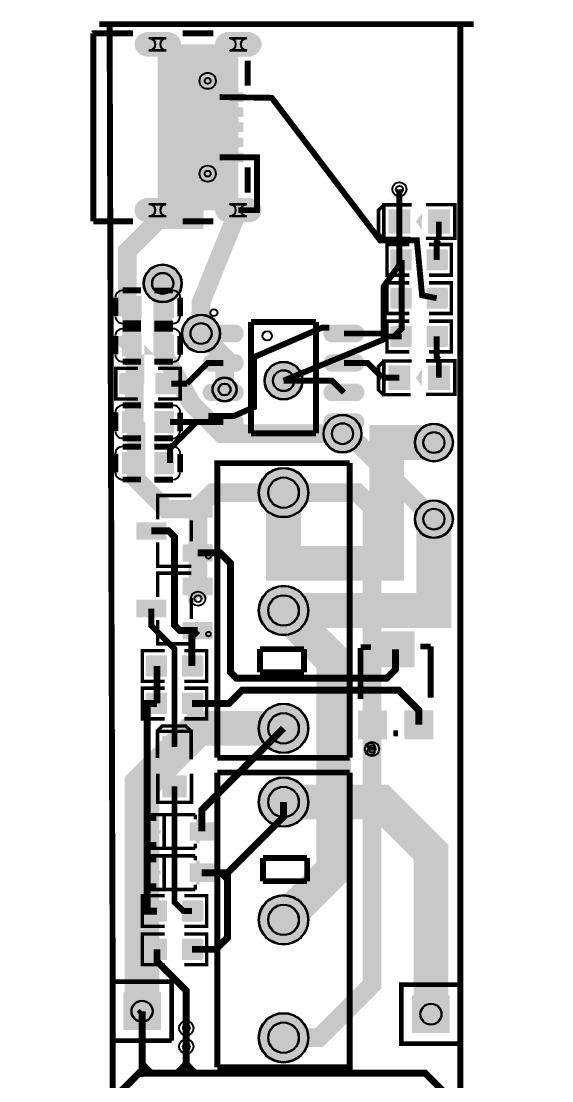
# Model space of a CAD drawing. Header units: millimetres. Extents: x 6.2 to 29.1, y -53.7 to 19.7.
# Drawn here: x 6.22 to 29.08, y -25.99 to 19.69 of the extents above; entities that cross this region are included whole.
import ezdxf

# ---------------------------------------------------------------- set-up
doc = ezdxf.new("R2010")
doc.units = ezdxf.units.MM
for name, color, linetype, true_color in [('BoardOutLine', 7, 'Continuous', 0xff00ff), ('BottomLayer', 7, 'Continuous', 0x0000ff), ('BottomSolderMaskLayer', 7, 'Continuous', 0xaa00ff), ('Document', 7, 'Continuous', 0xffffff), ('Hole', 7, 'Continuous', 0x222222), ('Multi-Layer', 7, 'Continuous', 0xc0c0c0), ('TopLayer', 7, 'Continuous', 0xff0000), ('TopPasteMaskLayer', 7, 'Continuous', 0x808080), ('TopSilkLayer', 7, 'Continuous', 0xffcc00), ('TopSolderMaskLayer', 7, 'Continuous', 0x800080)]:
    doc.layers.add(name, color=color, linetype=linetype, true_color=true_color)

msp = doc.modelspace()

# ---------------------------------------------------------------- hatches: boundary and pattern name
at = {"layer": 'BottomLayer'}
msp.add_hatch(color=256, dxfattribs=at).paths.add_polyline_path([(12.108, 11.538), (12.108, 18.688), (15.578, 18.688), (15.578, 11.538)])
at = {"layer": 'BottomSolderMaskLayer'}
for points in [[(12.634, 19.213, -0.785398), (12.634, 18.163), (11.583, 18.163, -0.785398), (11.583, 19.213)], [(16.103, 19.213, -0.785398), (16.103, 18.163), (15.052, 18.163, -0.785398), (15.052, 19.213)], [(12.634, 12.063, -0.785398), (12.634, 11.013), (11.583, 11.013, -0.785398), (11.583, 12.063)], [(16.103, 12.063, -0.785398), (16.103, 11.013), (15.052, 11.013, -0.785398), (15.052, 12.063)], [(11.494, 8.382, 1), (13.144, 8.382, 1)], [(13.145, 6.223, 1), (14.795, 6.223, 1)], [(16.701, 4.191, 1), (18.351, 4.191, 1)], [(14.461, 3.81, 1), (15.511, 3.81, 1)], [(19.241, 1.905, 1), (20.891, 1.905, 1)], [(23.178, 1.524, 1), (24.828, 1.524, 1)], [(16.451, -0.635, 1), (18.601, -0.635, 1)], [(23.178, -1.778, 1), (24.828, -1.778, 1)], [(16.451, -5.715, 1), (18.601, -5.715, 1)], [(16.451, -10.795, 1), (18.601, -10.795, 1)], [(16.451, -13.97, 1), (18.601, -13.97, 1)], [(16.451, -19.05, 1), (18.601, -19.05, 1)], [(12.243, -22.174), (12.243, -23.8), (10.617, -23.8), (10.617, -22.174)], [(24.689, -22.301), (24.689, -23.927), (23.063, -23.927), (23.063, -22.301)], [(16.451, -24.13, 1), (18.601, -24.13, 1)]]:
    msp.add_hatch(color=256, dxfattribs=at).paths.add_polyline_path(points)
at = {"layer": 'Document'}
for points in [[(13.91, -14.71), (13.91, -15.75), (13.754, -15.75), (13.754, -14.71)], [(11.602, -15.17), (11.602, -15.326), (12.226, -15.326), (12.226, -15.17)], [(14.142, -15.15), (14.142, -15.306), (13.518, -15.306), (13.518, -15.15)], [(13.91, -16.488), (13.91, -17.528), (13.754, -17.528), (13.754, -16.488)], [(11.602, -16.948), (11.602, -17.104), (12.226, -17.104), (12.226, -16.948)], [(14.142, -16.928), (14.142, -17.084), (13.518, -17.084), (13.518, -16.928)]]:
    msp.add_hatch(color=256, dxfattribs=at).paths.add_polyline_path(points)
at = {"layer": 'Multi-Layer'}
for points in [[(12.608, 19.188, -0.785398), (12.608, 18.188), (11.608, 18.188, -0.785398), (11.608, 19.188)], [(16.078, 19.188, -0.785398), (16.078, 18.188), (15.078, 18.188, -0.785398), (15.078, 19.188)], [(12.608, 12.038, -0.785398), (12.608, 11.038), (11.608, 11.038, -0.785398), (11.608, 12.038)], [(16.078, 12.038, -0.785398), (16.078, 11.038), (15.078, 11.038, -0.785398), (15.078, 12.038)], [(16.476, -0.635, 1), (18.576, -0.635, 1)], [(16.476, -5.715, 1), (18.576, -5.715, 1)], [(16.476, -10.795, 1), (18.576, -10.795, 1)], [(16.476, -13.97, 1), (18.576, -13.97, 1)], [(16.476, -19.05, 1), (18.576, -19.05, 1)], [(12.217, -22.2), (12.217, -23.774), (10.643, -23.774), (10.643, -22.2)], [(24.663, -22.327), (24.663, -23.901), (23.089, -23.901), (23.089, -22.327)], [(16.476, -24.13, 1), (18.576, -24.13, 1)]]:
    msp.add_hatch(color=256, dxfattribs=at).paths.add_polyline_path(points)
at = {"layer": 'TopLayer'}
for points in [[(15.677, 16.614), (15.677, 16.214), (13.877, 16.214), (13.877, 16.614)], [(15.677, 15.963), (15.677, 15.563), (13.877, 15.563), (13.877, 15.963)], [(15.677, 15.313), (15.677, 14.913), (13.877, 14.913), (13.877, 15.313)], [(15.677, 14.663), (15.677, 14.263), (13.877, 14.263), (13.877, 14.663)], [(15.677, 14.013), (15.677, 13.613), (13.877, 13.613), (13.877, 14.013)], [(22.068, 10.549), (22.068, 11.549), (22.968, 11.549), (22.968, 10.549)], [(23.768, 10.549), (23.768, 11.549), (24.668, 11.549), (24.668, 10.549)], [(23.018, 8.966), (23.018, 9.83), (22.212, 9.83), (22.212, 8.966)], [(23.718, 8.966), (23.718, 9.83), (24.525, 9.83), (24.525, 8.966)], [(10.584, 7.816), (11.384, 7.816), (11.384, 6.916), (10.584, 6.916)], [(11.984, 7.816), (12.784, 7.816), (12.784, 6.916), (11.984, 6.916)], [(23.018, 8.179), (23.018, 7.315), (22.212, 7.315), (22.212, 8.179)], [(23.718, 8.179), (23.718, 7.315), (24.525, 7.315), (24.525, 8.179)], [(15.475, 6.573, -0.785398), (15.475, 5.873), (14.375, 5.873, -0.785398), (14.375, 6.573)], [(20.677, 6.573, -0.785398), (20.677, 5.873), (19.577, 5.873, -0.785398), (19.577, 6.573)], [(23.018, 5.664), (23.018, 6.528), (22.212, 6.528), (22.212, 5.664)], [(23.718, 5.664), (23.718, 6.528), (24.525, 6.528), (24.525, 5.664)], [(10.584, 6.165), (11.384, 6.165), (11.384, 5.265), (10.584, 5.265)], [(11.984, 6.165), (12.784, 6.165), (12.784, 5.265), (11.984, 5.265)], [(15.475, 5.303, -0.785398), (15.475, 4.603), (14.375, 4.603, -0.785398), (14.375, 5.303)], [(20.677, 5.303, -0.785398), (20.677, 4.603), (19.577, 4.603, -0.785398), (19.577, 5.303)], [(22.068, 3.818), (22.068, 4.818), (22.968, 4.818), (22.968, 3.818)], [(23.768, 3.818), (23.768, 4.818), (24.668, 4.818), (24.668, 3.818)], [(11.334, 3.632), (11.334, 4.496), (10.528, 4.496), (10.528, 3.632)], [(12.034, 3.632), (12.034, 4.496), (12.841, 4.496), (12.841, 3.632)], [(15.475, 4.033, -0.785398), (15.475, 3.333), (14.375, 3.333, -0.785398), (14.375, 4.033)], [(20.677, 4.033, -0.785398), (20.677, 3.333), (19.577, 3.333, -0.785398), (19.577, 4.033)], [(10.584, 2.863), (11.384, 2.863), (11.384, 1.963), (10.584, 1.963)], [(11.984, 2.863), (12.784, 2.863), (12.784, 1.963), (11.984, 1.963)], [(15.475, 2.763, -0.785398), (15.475, 2.063), (14.375, 2.063, -0.785398), (14.375, 2.763)], [(20.677, 2.763, -0.785398), (20.677, 2.063), (19.577, 2.063, -0.785398), (19.577, 2.763)], [(10.584, 1.085), (11.384, 1.085), (11.384, 0.185), (10.584, 0.185)], [(11.984, 1.085), (12.784, 1.085), (12.784, 0.185), (11.984, 0.185)], [(13.202, -0.986), (14.452, -0.986), (14.452, -1.686), (13.202, -1.686)], [(11.202, -1.936), (12.452, -1.936), (12.452, -2.636), (11.202, -2.636)], [(13.202, -2.886), (14.452, -2.886), (14.452, -3.586), (13.202, -3.586)], [(13.202, -4.33), (14.452, -4.33), (14.452, -5.03), (13.202, -5.03)], [(11.202, -5.28), (12.452, -5.28), (12.452, -5.98), (11.202, -5.98)], [(13.202, -6.23), (14.452, -6.23), (14.452, -6.93), (13.202, -6.93)], [(21.552, -6.642), (23.152, -6.642), (23.152, -8.142), (21.552, -8.142)], [(12.477, -7.676), (12.477, -8.54), (11.671, -8.54), (11.671, -7.676)], [(13.177, -7.676), (13.177, -8.54), (13.984, -8.54), (13.984, -7.676)], [(12.477, -9.289), (12.477, -10.153), (11.671, -10.153), (11.671, -9.289)], [(13.177, -9.289), (13.177, -10.153), (13.984, -10.153), (13.984, -9.289)], [(20.752, -10.042), (21.952, -10.042), (21.952, -11.242), (20.752, -11.242)], [(22.752, -10.042), (23.952, -10.042), (23.952, -11.242), (22.752, -11.242)], [(12.327, -11.146), (13.327, -11.146), (13.327, -12.046), (12.327, -12.046)], [(12.327, -12.846), (13.327, -12.846), (13.327, -13.746), (12.327, -13.746)], [(11.155, -14.865), (12.155, -14.865), (12.155, -15.615), (11.155, -15.615)], [(13.5, -14.865), (14.5, -14.865), (14.5, -15.615), (13.5, -15.615)], [(11.155, -16.643), (12.155, -16.643), (12.155, -17.393), (11.155, -17.393)], [(13.5, -16.643), (14.5, -16.643), (14.5, -17.393), (13.5, -17.393)], [(12.477, -18.237), (12.477, -19.101), (11.671, -19.101), (11.671, -18.237)], [(13.177, -18.237), (13.177, -19.101), (13.984, -19.101), (13.984, -18.237)], [(12.477, -19.888), (12.477, -20.752), (11.671, -20.752), (11.671, -19.888)], [(13.177, -19.888), (13.177, -20.752), (13.984, -20.752), (13.984, -19.888)]]:
    msp.add_hatch(color=256, dxfattribs=at).paths.add_polyline_path(points)
at = {"layer": 'TopPasteMaskLayer'}
for points in [[(12.608, 19.188), (12.64, 19.187), (12.672, 19.184), (12.704, 19.179), (12.735, 19.172), (12.766, 19.163), (12.796, 19.152), (12.825, 19.139), (12.854, 19.124), (12.881, 19.107), (12.907, 19.089), (12.932, 19.069), (12.956, 19.047), (12.978, 19.024), (12.999, 19), (13.018, 18.974), (13.036, 18.947), (13.052, 18.919), (13.065, 18.89), (13.077, 18.861), (13.088, 18.83), (13.096, 18.799), (13.102, 18.768), (13.106, 18.736), (13.108, 18.704), (13.108, 18.672), (13.106, 18.64), (13.102, 18.608), (13.096, 18.577), (13.088, 18.546), (13.077, 18.515), (13.065, 18.486), (13.052, 18.457), (13.036, 18.429), (13.018, 18.402), (12.999, 18.376), (12.978, 18.352), (12.956, 18.329), (12.932, 18.307), (12.907, 18.287), (12.881, 18.269), (12.854, 18.252), (12.825, 18.238), (12.796, 18.225), (12.766, 18.214), (12.735, 18.204), (12.704, 18.197), (12.672, 18.192), (12.64, 18.189), (12.608, 18.188), (11.608, 18.188), (11.576, 18.189), (11.544, 18.192), (11.513, 18.197), (11.481, 18.204), (11.451, 18.214), (11.421, 18.225), (11.391, 18.238), (11.363, 18.252), (11.335, 18.269), (11.309, 18.287), (11.284, 18.307), (11.26, 18.329), (11.238, 18.352), (11.217, 18.376), (11.198, 18.402), (11.181, 18.429), (11.165, 18.457), (11.151, 18.486), (11.139, 18.515), (11.129, 18.546), (11.121, 18.577), (11.115, 18.608), (11.111, 18.64), (11.108, 18.672), (11.108, 18.704), (11.111, 18.736), (11.115, 18.768), (11.121, 18.799), (11.129, 18.83), (11.139, 18.861), (11.151, 18.89), (11.165, 18.919), (11.181, 18.947), (11.198, 18.974), (11.217, 19), (11.238, 19.024), (11.26, 19.047), (11.284, 19.069), (11.309, 19.089), (11.335, 19.107), (11.363, 19.124), (11.391, 19.139), (11.421, 19.152), (11.451, 19.163), (11.481, 19.172), (11.513, 19.179), (11.544, 19.184), (11.576, 19.187), (11.608, 19.188)], [(16.078, 19.188), (16.11, 19.187), (16.142, 19.184), (16.173, 19.179), (16.205, 19.172), (16.235, 19.163), (16.265, 19.152), (16.295, 19.139), (16.323, 19.124), (16.351, 19.107), (16.377, 19.089), (16.402, 19.069), (16.426, 19.047), (16.448, 19.024), (16.469, 19), (16.488, 18.974), (16.505, 18.947), (16.521, 18.919), (16.535, 18.89), (16.547, 18.861), (16.557, 18.83), (16.565, 18.799), (16.571, 18.768), (16.576, 18.736), (16.578, 18.704), (16.578, 18.672), (16.576, 18.64), (16.571, 18.608), (16.565, 18.577), (16.557, 18.546), (16.547, 18.515), (16.535, 18.486), (16.521, 18.457), (16.505, 18.429), (16.488, 18.402), (16.469, 18.376), (16.448, 18.352), (16.426, 18.329), (16.402, 18.307), (16.377, 18.287), (16.351, 18.269), (16.323, 18.252), (16.295, 18.238), (16.265, 18.225), (16.235, 18.214), (16.205, 18.204), (16.173, 18.197), (16.142, 18.192), (16.11, 18.189), (16.078, 18.188), (15.078, 18.188), (15.046, 18.189), (15.014, 18.192), (14.982, 18.197), (14.951, 18.204), (14.92, 18.214), (14.89, 18.225), (14.861, 18.238), (14.832, 18.252), (14.805, 18.269), (14.779, 18.287), (14.754, 18.307), (14.73, 18.329), (14.708, 18.352), (14.687, 18.376), (14.668, 18.402), (14.65, 18.429), (14.635, 18.457), (14.621, 18.486), (14.609, 18.515), (14.599, 18.546), (14.59, 18.577), (14.584, 18.608), (14.58, 18.64), (14.578, 18.672), (14.578, 18.704), (14.58, 18.736), (14.584, 18.768), (14.59, 18.799), (14.599, 18.83), (14.609, 18.861), (14.621, 18.89), (14.635, 18.919), (14.65, 18.947), (14.668, 18.974), (14.687, 19), (14.708, 19.024), (14.73, 19.047), (14.754, 19.069), (14.779, 19.089), (14.805, 19.107), (14.832, 19.124), (14.861, 19.139), (14.89, 19.152), (14.92, 19.163), (14.951, 19.172), (14.982, 19.179), (15.014, 19.184), (15.046, 19.187), (15.078, 19.188)], [(15.677, 16.614), (15.677, 16.214), (13.877, 16.214), (13.877, 16.614)], [(15.677, 15.963), (15.677, 15.563), (13.877, 15.563), (13.877, 15.963)], [(15.677, 15.313), (15.677, 14.913), (13.877, 14.913), (13.877, 15.313)], [(15.677, 14.663), (15.677, 14.263), (13.877, 14.263), (13.877, 14.663)], [(15.677, 14.013), (15.677, 13.613), (13.877, 13.613), (13.877, 14.013)], [(12.608, 12.038), (12.64, 12.037), (12.672, 12.034), (12.704, 12.029), (12.735, 12.022), (12.766, 12.013), (12.796, 12.001), (12.825, 11.988), (12.854, 11.974), (12.881, 11.957), (12.907, 11.939), (12.932, 11.919), (12.956, 11.897), (12.978, 11.874), (12.999, 11.85), (13.018, 11.824), (13.036, 11.797), (13.052, 11.769), (13.065, 11.74), (13.077, 11.711), (13.088, 11.68), (13.096, 11.649), (13.102, 11.618), (13.106, 11.586), (13.108, 11.554), (13.108, 11.522), (13.106, 11.49), (13.102, 11.458), (13.096, 11.427), (13.088, 11.396), (13.077, 11.365), (13.065, 11.336), (13.052, 11.307), (13.036, 11.279), (13.018, 11.252), (12.999, 11.226), (12.978, 11.202), (12.956, 11.179), (12.932, 11.157), (12.907, 11.137), (12.881, 11.119), (12.854, 11.102), (12.825, 11.087), (12.796, 11.075), (12.766, 11.063), (12.735, 11.054), (12.704, 11.047), (12.672, 11.042), (12.64, 11.039), (12.608, 11.038), (11.608, 11.038), (11.576, 11.039), (11.544, 11.042), (11.513, 11.047), (11.481, 11.054), (11.451, 11.063), (11.421, 11.075), (11.391, 11.087), (11.363, 11.102), (11.335, 11.119), (11.309, 11.137), (11.284, 11.157), (11.26, 11.179), (11.238, 11.202), (11.217, 11.226), (11.198, 11.252), (11.181, 11.279), (11.165, 11.307), (11.151, 11.336), (11.139, 11.365), (11.129, 11.396), (11.121, 11.427), (11.115, 11.458), (11.111, 11.49), (11.108, 11.522), (11.108, 11.554), (11.111, 11.586), (11.115, 11.618), (11.121, 11.649), (11.129, 11.68), (11.139, 11.711), (11.151, 11.74), (11.165, 11.769), (11.181, 11.797), (11.198, 11.824), (11.217, 11.85), (11.238, 11.874), (11.26, 11.897), (11.284, 11.919), (11.309, 11.939), (11.335, 11.957), (11.363, 11.974), (11.391, 11.988), (11.421, 12.001), (11.451, 12.013), (11.481, 12.022), (11.513, 12.029), (11.544, 12.034), (11.576, 12.037), (11.608, 12.038)], [(16.078, 12.038), (16.11, 12.037), (16.142, 12.034), (16.173, 12.029), (16.205, 12.022), (16.235, 12.013), (16.265, 12.001), (16.295, 11.988), (16.323, 11.974), (16.351, 11.957), (16.377, 11.939), (16.402, 11.919), (16.426, 11.897), (16.448, 11.874), (16.469, 11.85), (16.488, 11.824), (16.505, 11.797), (16.521, 11.769), (16.535, 11.74), (16.547, 11.711), (16.557, 11.68), (16.565, 11.649), (16.571, 11.618), (16.576, 11.586), (16.578, 11.554), (16.578, 11.522), (16.576, 11.49), (16.571, 11.458), (16.565, 11.427), (16.557, 11.396), (16.547, 11.365), (16.535, 11.336), (16.521, 11.307), (16.505, 11.279), (16.488, 11.252), (16.469, 11.226), (16.448, 11.202), (16.426, 11.179), (16.402, 11.157), (16.377, 11.137), (16.351, 11.119), (16.323, 11.102), (16.295, 11.087), (16.265, 11.075), (16.235, 11.063), (16.205, 11.054), (16.173, 11.047), (16.142, 11.042), (16.11, 11.039), (16.078, 11.038), (15.078, 11.038), (15.046, 11.039), (15.014, 11.042), (14.982, 11.047), (14.951, 11.054), (14.92, 11.063), (14.89, 11.075), (14.861, 11.087), (14.832, 11.102), (14.805, 11.119), (14.779, 11.137), (14.754, 11.157), (14.73, 11.179), (14.708, 11.202), (14.687, 11.226), (14.668, 11.252), (14.65, 11.279), (14.635, 11.307), (14.621, 11.336), (14.609, 11.365), (14.599, 11.396), (14.59, 11.427), (14.584, 11.458), (14.58, 11.49), (14.578, 11.522), (14.578, 11.554), (14.58, 11.586), (14.584, 11.618), (14.59, 11.649), (14.599, 11.68), (14.609, 11.711), (14.621, 11.74), (14.635, 11.769), (14.65, 11.797), (14.668, 11.824), (14.687, 11.85), (14.708, 11.874), (14.73, 11.897), (14.754, 11.919), (14.779, 11.939), (14.805, 11.957), (14.832, 11.974), (14.861, 11.988), (14.89, 12.001), (14.92, 12.013), (14.951, 12.022), (14.982, 12.029), (15.014, 12.034), (15.046, 12.037), (15.078, 12.038)], [(22.068, 10.549), (22.068, 11.549), (22.968, 11.549), (22.968, 10.549)], [(23.768, 10.549), (23.768, 11.549), (24.668, 11.549), (24.668, 10.549)], [(23.013, 9.798), (23.013, 9.57), (22.633, 9.57), (22.633, 9.24), (23.013, 9.24), (23.013, 8.998), (22.963, 8.948), (22.173, 8.948), (22.123, 8.998), (22.123, 9.798), (22.173, 9.848), (22.963, 9.848)], [(24.563, 9.848), (23.763, 9.848), (23.713, 9.798), (23.713, 9.57), (24.083, 9.57), (24.083, 9.24), (23.713, 9.24), (23.713, 8.998), (23.763, 8.948), (24.563, 8.948), (24.613, 8.998), (24.613, 9.798)], [(10.584, 7.816), (11.384, 7.816), (11.384, 6.916), (10.584, 6.916)], [(11.984, 7.816), (12.784, 7.816), (12.784, 6.916), (11.984, 6.916)], [(22.173, 7.297), (22.973, 7.297), (23.023, 7.347), (23.023, 7.575), (22.653, 7.575), (22.653, 7.905), (23.023, 7.905), (23.023, 8.147), (22.973, 8.197), (22.173, 8.197), (22.123, 8.147), (22.123, 7.347)], [(23.723, 7.347), (23.723, 7.575), (24.103, 7.575), (24.103, 7.905), (23.723, 7.905), (23.723, 8.147), (23.773, 8.197), (24.563, 8.197), (24.613, 8.147), (24.613, 7.347), (24.563, 7.297), (23.773, 7.297)], [(15.475, 6.573, -0.785398), (15.475, 5.873), (14.375, 5.873, -0.785398), (14.375, 6.573)], [(20.677, 6.573, -0.785398), (20.677, 5.873), (19.577, 5.873, -0.785398), (19.577, 6.573)], [(23.013, 6.496), (23.013, 6.268), (22.633, 6.268), (22.633, 5.938), (23.013, 5.938), (23.013, 5.696), (22.963, 5.646), (22.173, 5.646), (22.123, 5.696), (22.123, 6.496), (22.173, 6.546), (22.963, 6.546)], [(24.563, 6.546), (23.763, 6.546), (23.713, 6.496), (23.713, 6.268), (24.083, 6.268), (24.083, 5.938), (23.713, 5.938), (23.713, 5.696), (23.763, 5.646), (24.563, 5.646), (24.613, 5.696), (24.613, 6.496)], [(10.584, 6.165), (11.384, 6.165), (11.384, 5.265), (10.584, 5.265)], [(11.984, 6.165), (12.784, 6.165), (12.784, 5.265), (11.984, 5.265)], [(15.475, 5.303, -0.785398), (15.475, 4.603), (14.375, 4.603, -0.785398), (14.375, 5.303)], [(20.677, 5.303, -0.785398), (20.677, 4.603), (19.577, 4.603, -0.785398), (19.577, 5.303)], [(22.068, 3.818), (22.068, 4.818), (22.968, 4.818), (22.968, 3.818)], [(23.768, 3.818), (23.768, 4.818), (24.668, 4.818), (24.668, 3.818)], [(11.329, 4.464), (11.329, 4.236), (10.949, 4.236), (10.949, 3.906), (11.329, 3.906), (11.329, 3.664), (11.279, 3.614), (10.489, 3.614), (10.439, 3.664), (10.439, 4.464), (10.489, 4.514), (11.279, 4.514)], [(12.879, 4.514), (12.079, 4.514), (12.029, 4.464), (12.029, 4.236), (12.399, 4.236), (12.399, 3.906), (12.029, 3.906), (12.029, 3.664), (12.079, 3.614), (12.879, 3.614), (12.929, 3.664), (12.929, 4.464)], [(15.475, 4.033, -0.785398), (15.475, 3.333), (14.375, 3.333, -0.785398), (14.375, 4.033)], [(20.677, 4.033, -0.785398), (20.677, 3.333), (19.577, 3.333, -0.785398), (19.577, 4.033)], [(10.584, 2.863), (11.384, 2.863), (11.384, 1.963), (10.584, 1.963)], [(11.984, 2.863), (12.784, 2.863), (12.784, 1.963), (11.984, 1.963)], [(15.475, 2.763, -0.785398), (15.475, 2.063), (14.375, 2.063, -0.785398), (14.375, 2.763)], [(20.677, 2.763, -0.785398), (20.677, 2.063), (19.577, 2.063, -0.785398), (19.577, 2.763)], [(10.584, 1.085), (11.384, 1.085), (11.384, 0.185), (10.584, 0.185)], [(11.984, 1.085), (12.784, 1.085), (12.784, 0.185), (11.984, 0.185)], [(13.202, -0.986), (14.452, -0.986), (14.452, -1.686), (13.202, -1.686)], [(11.202, -1.936), (12.452, -1.936), (12.452, -2.636), (11.202, -2.636)], [(13.202, -2.886), (14.452, -2.886), (14.452, -3.586), (13.202, -3.586)], [(13.202, -4.33), (14.452, -4.33), (14.452, -5.03), (13.202, -5.03)], [(11.202, -5.28), (12.452, -5.28), (12.452, -5.98), (11.202, -5.98)], [(13.202, -6.23), (14.452, -6.23), (14.452, -6.93), (13.202, -6.93)], [(21.552, -6.642), (23.152, -6.642), (23.152, -8.142), (21.552, -8.142)], [(11.632, -8.558), (12.432, -8.558), (12.482, -8.508), (12.482, -8.28), (12.112, -8.28), (12.112, -7.95), (12.482, -7.95), (12.482, -7.708), (12.432, -7.658), (11.632, -7.658), (11.582, -7.708), (11.582, -8.508)], [(13.182, -8.508), (13.182, -8.28), (13.562, -8.28), (13.562, -7.95), (13.182, -7.95), (13.182, -7.708), (13.232, -7.658), (14.022, -7.658), (14.072, -7.708), (14.072, -8.508), (14.022, -8.558), (13.232, -8.558)], [(11.632, -10.171), (12.432, -10.171), (12.482, -10.121), (12.482, -9.893), (12.112, -9.893), (12.112, -9.563), (12.482, -9.563), (12.482, -9.321), (12.432, -9.271), (11.632, -9.271), (11.582, -9.321), (11.582, -10.121)], [(13.182, -10.121), (13.182, -9.893), (13.562, -9.893), (13.562, -9.563), (13.182, -9.563), (13.182, -9.321), (13.232, -9.271), (14.022, -9.271), (14.072, -9.321), (14.072, -10.121), (14.022, -10.171), (13.232, -10.171)], [(20.752, -10.042), (21.952, -10.042), (21.952, -11.242), (20.752, -11.242)], [(22.752, -10.042), (23.952, -10.042), (23.952, -11.242), (22.752, -11.242)], [(12.327, -11.146), (13.327, -11.146), (13.327, -12.046), (12.327, -12.046)], [(12.327, -12.846), (13.327, -12.846), (13.327, -13.746), (12.327, -13.746)], [(11.155, -14.865), (12.155, -14.865), (12.155, -15.615), (11.155, -15.615)], [(13.5, -14.865), (14.5, -14.865), (14.5, -15.615), (13.5, -15.615)], [(11.155, -16.643), (12.155, -16.643), (12.155, -17.393), (11.155, -17.393)], [(13.5, -16.643), (14.5, -16.643), (14.5, -17.393), (13.5, -17.393)], [(11.632, -19.119), (12.432, -19.119), (12.482, -19.069), (12.482, -18.841), (12.112, -18.841), (12.112, -18.511), (12.482, -18.511), (12.482, -18.269), (12.432, -18.219), (11.632, -18.219), (11.582, -18.269), (11.582, -19.069)], [(13.182, -19.069), (13.182, -18.841), (13.562, -18.841), (13.562, -18.511), (13.182, -18.511), (13.182, -18.269), (13.232, -18.219), (14.022, -18.219), (14.072, -18.269), (14.072, -19.069), (14.022, -19.119), (13.232, -19.119)], [(11.632, -20.77), (12.432, -20.77), (12.482, -20.72), (12.482, -20.492), (12.112, -20.492), (12.112, -20.162), (12.482, -20.162), (12.482, -19.92), (12.432, -19.87), (11.632, -19.87), (11.582, -19.92), (11.582, -20.72)], [(13.182, -20.72), (13.182, -20.492), (13.562, -20.492), (13.562, -20.162), (13.182, -20.162), (13.182, -19.92), (13.232, -19.87), (14.022, -19.87), (14.072, -19.92), (14.072, -20.72), (14.022, -20.77), (13.232, -20.77)]]:
    msp.add_hatch(color=256, dxfattribs=at).paths.add_polyline_path(points)
at = {"layer": 'TopSilkLayer'}
for points in [[(23.478, 10.689), (23.488, 11.409), (23.228, 11.049)], [(23.478, 3.958), (23.488, 4.678), (23.228, 4.318)], [(12.467, -12.556), (13.187, -12.566), (12.827, -12.306)], [(12.052, -14.438), (12.052, -14.79), (11.747, -14.79), (11.747, -14.438)], [(12.052, -16.042), (12.052, -15.69), (11.747, -15.69), (11.747, -16.042)], [(12.052, -16.216), (12.052, -16.568), (11.747, -16.568), (11.747, -16.216)], [(12.052, -17.82), (12.052, -17.468), (11.747, -17.468), (11.747, -17.82)]]:
    msp.add_hatch(color=256, dxfattribs=at).paths.add_polyline_path(points)
at = {"layer": 'TopSolderMaskLayer'}
for points in [[(12.634, 19.213, -0.785398), (12.634, 18.163), (11.583, 18.163, -0.785398), (11.583, 19.213)], [(16.103, 19.213, -0.785398), (16.103, 18.163), (15.052, 18.163, -0.785398), (15.052, 19.213)], [(15.792, 16.619), (15.792, 16.208), (13.763, 16.208), (13.763, 16.619)], [(15.792, 15.969), (15.792, 15.558), (13.763, 15.558), (13.763, 15.969)], [(15.792, 15.319), (15.792, 14.907), (13.763, 14.907), (13.763, 15.319)], [(15.792, 14.668), (15.792, 14.257), (13.763, 14.257), (13.763, 14.668)], [(15.792, 14.018), (15.792, 13.607), (13.763, 13.607), (13.763, 14.018)], [(12.634, 12.063, -0.785398), (12.634, 11.013), (11.583, 11.013, -0.785398), (11.583, 12.063)], [(16.103, 12.063, -0.785398), (16.103, 11.013), (15.052, 11.013, -0.785398), (15.052, 12.063)], [(22.045, 10.521), (22.045, 11.577), (22.991, 11.577), (22.991, 10.521)], [(23.745, 10.521), (23.745, 11.577), (24.691, 11.577), (24.691, 10.521)], [(23.043, 8.941), (23.043, 9.855), (22.186, 9.855), (22.186, 8.941)], [(23.693, 8.941), (23.693, 9.855), (24.55, 9.855), (24.55, 8.941)], [(11.494, 8.382, 1), (13.144, 8.382, 1)], [(10.559, 7.841), (11.409, 7.841), (11.409, 6.891), (10.559, 6.891)], [(11.959, 7.841), (12.809, 7.841), (12.809, 6.891), (11.959, 6.891)], [(23.043, 8.204), (23.043, 7.29), (22.186, 7.29), (22.186, 8.204)], [(23.693, 8.204), (23.693, 7.29), (24.55, 7.29), (24.55, 8.204)], [(13.145, 6.223, 1), (14.795, 6.223, 1)], [(15.515, 6.598, -0.785398), (15.515, 5.848), (14.335, 5.848, -0.785398), (14.335, 6.598)], [(20.717, 6.598, -0.785398), (20.717, 5.848), (19.537, 5.848, -0.785398), (19.537, 6.598)], [(23.043, 5.639), (23.043, 6.553), (22.186, 6.553), (22.186, 5.639)], [(23.693, 5.639), (23.693, 6.553), (24.55, 6.553), (24.55, 5.639)], [(10.559, 6.19), (11.409, 6.19), (11.409, 5.24), (10.559, 5.24)], [(11.959, 6.19), (12.809, 6.19), (12.809, 5.24), (11.959, 5.24)], [(15.515, 5.328, -0.785398), (15.515, 4.578), (14.335, 4.578, -0.785398), (14.335, 5.328)], [(20.717, 5.328, -0.785398), (20.717, 4.578), (19.537, 4.578, -0.785398), (19.537, 5.328)], [(16.701, 4.191, 1), (18.351, 4.191, 1)], [(22.045, 3.79), (22.045, 4.846), (22.991, 4.846), (22.991, 3.79)], [(23.745, 3.79), (23.745, 4.846), (24.691, 4.846), (24.691, 3.79)], [(11.359, 3.607), (11.359, 4.521), (10.502, 4.521), (10.502, 3.607)], [(12.009, 3.607), (12.009, 4.521), (12.866, 4.521), (12.866, 3.607)], [(14.461, 3.81, 1), (15.511, 3.81, 1)], [(15.515, 4.058, -0.785398), (15.515, 3.308), (14.335, 3.308, -0.785398), (14.335, 4.058)], [(20.717, 4.058, -0.785398), (20.717, 3.308), (19.537, 3.308, -0.785398), (19.537, 4.058)], [(10.559, 2.888), (11.409, 2.888), (11.409, 1.938), (10.559, 1.938)], [(11.959, 2.888), (12.809, 2.888), (12.809, 1.938), (11.959, 1.938)], [(15.515, 2.788, -0.785398), (15.515, 2.038), (14.335, 2.038, -0.785398), (14.335, 2.788)], [(20.717, 2.788, -0.785398), (20.717, 2.038), (19.537, 2.038, -0.785398), (19.537, 2.788)], [(19.241, 1.905, 1), (20.891, 1.905, 1)], [(23.178, 1.524, 1), (24.828, 1.524, 1)], [(10.559, 1.11), (11.409, 1.11), (11.409, 0.16), (10.559, 0.16)], [(11.959, 1.11), (12.809, 1.11), (12.809, 0.16), (11.959, 0.16)], [(16.451, -0.635, 1), (18.601, -0.635, 1)], [(13.177, -0.961), (14.477, -0.961), (14.477, -1.711), (13.177, -1.711)], [(23.178, -1.778, 1), (24.828, -1.778, 1)], [(11.177, -1.911), (12.477, -1.911), (12.477, -2.661), (11.177, -2.661)], [(13.177, -2.861), (14.477, -2.861), (14.477, -3.611), (13.177, -3.611)], [(13.177, -4.305), (14.477, -4.305), (14.477, -5.055), (13.177, -5.055)], [(16.451, -5.715, 1), (18.601, -5.715, 1)], [(11.177, -5.255), (12.477, -5.255), (12.477, -6.005), (11.177, -6.005)], [(13.177, -6.204), (14.477, -6.204), (14.477, -6.955), (13.177, -6.955)], [(21.527, -6.617), (23.177, -6.617), (23.177, -8.167), (21.527, -8.167)], [(12.502, -7.651), (12.502, -8.566), (11.645, -8.566), (11.645, -7.651)], [(13.152, -7.651), (13.152, -8.566), (14.009, -8.566), (14.009, -7.651)], [(12.502, -9.263), (12.502, -10.178), (11.645, -10.178), (11.645, -9.263)], [(13.152, -9.263), (13.152, -10.178), (14.009, -10.178), (14.009, -9.263)], [(16.451, -10.795, 1), (18.601, -10.795, 1)], [(20.727, -10.017), (21.977, -10.017), (21.977, -11.267), (20.727, -11.267)], [(22.727, -10.017), (23.977, -10.017), (23.977, -11.267), (22.727, -11.267)], [(12.302, -11.121), (13.352, -11.121), (13.352, -12.071), (12.302, -12.071)], [(12.302, -12.821), (13.352, -12.821), (13.352, -13.771), (12.302, -13.771)], [(16.451, -13.97, 1), (18.601, -13.97, 1)], [(11.129, -14.84), (12.18, -14.84), (12.18, -15.64), (11.129, -15.64)], [(13.474, -14.84), (14.525, -14.84), (14.525, -15.64), (13.474, -15.64)], [(11.129, -16.618), (12.18, -16.618), (12.18, -17.418), (11.129, -17.418)], [(13.474, -16.618), (14.525, -16.618), (14.525, -17.418), (13.474, -17.418)], [(12.502, -18.212), (12.502, -19.126), (11.645, -19.126), (11.645, -18.212)], [(13.152, -18.212), (13.152, -19.126), (14.009, -19.126), (14.009, -18.212)], [(16.451, -19.05, 1), (18.601, -19.05, 1)], [(12.502, -19.863), (12.502, -20.777), (11.645, -20.777), (11.645, -19.863)], [(13.152, -19.863), (13.152, -20.777), (14.009, -20.777), (14.009, -19.863)], [(12.243, -22.174), (12.243, -23.8), (10.617, -23.8), (10.617, -22.174)], [(24.689, -22.301), (24.689, -23.927), (23.063, -23.927), (23.063, -22.301)], [(16.451, -24.13, 1), (18.601, -24.13, 1)]]:
    msp.add_hatch(color=256, dxfattribs=at).paths.add_polyline_path(points)

# ---------------------------------------------------------------- linework, layer by layer
at = {"layer": 'BoardOutLine', "const_width": 0.254}
for points in [[(9.589, 19.558), (25.718, 19.558)], [(25.146, 19.558), (25.146, -19.164)], [(10.16, -20.193), (10.033, 19.502)], [(25.146, -19.091), (25.146, -46.231), (25.779, -46.863), (28.956, -46.863), (28.956, -53.594), (25.146, -53.594)], [(10.033, -20.264), (10.16, -20.264), (10.16, -45.974), (9.271, -46.863), (6.35, -46.863), (6.35, -53.594), (10.033, -53.594)]]:
    msp.add_lwpolyline(points, dxfattribs=at)
at = {"layer": 'BottomLayer'}
for points, const_width in [([(17.526, 4.191), (21.844, 5.969), (21.844, 8.255), (22.517, 9.182), (22.517, 12.438), (22.517, 12.438)], 0.254), ([(12.319, 8.382), (12.319, 5.4), (13.589, 3.175), (14.859, 1.905), (20.066, 1.905)], 0.8), ([(14.986, 3.81), (14.986, 5.207), (13.97, 6.223)], 0.8), ([(24.003, -1.778), (20.32, 1.905), (20.066, 1.905)], 0.8), ([(17.526, -0.635), (14.478, -0.635), (13.843, -1.27), (13.843, -5.207)], 0.8), ([(21.336, -11.684), (21.336, -1.27), (20.701, -0.635), (17.526, -0.635)], 0.8), ([(17.526, -5.715), (19.685, -7.874), (19.685, -16.891), (17.526, -19.05)], 1.5), ([(11.43, -22.987), (11.43, -13.208), (13.843, -10.795), (17.526, -10.795)], 1.5), ([(21.336, -11.684), (21.336, -21.844), (19.05, -24.13), (17.526, -24.13)], 0.8), ([(13.335, -23.716), (13.335, -25.273), (12.954, -25.654), (11.303, -25.654), (10.541, -26.416), (10.541, -49.657), (11.43, -50.546)], 0.3), ([(13.716, -25.654), (12.962, -25.654)], 0.3), ([(13.335, -25.273), (13.716, -25.654), (23.622, -25.654), (24.638, -26.67), (24.638, -49.657), (23.876, -50.419), (23.622, -50.419)], 0.3)]:
    msp.add_lwpolyline(points, dxfattribs=dict(at, const_width=const_width))
at = {"layer": 'BottomSolderMaskLayer'}
for points in [[(12.475, 18.951), (11.74, 18.951)], [(15.945, 18.951), (15.21, 18.951)], [(12.475, 18.425), (11.74, 18.425)], [(15.945, 18.425), (15.21, 18.425)], [(12.475, 11.801), (11.74, 11.801)], [(15.945, 11.801), (15.21, 11.801)], [(12.475, 11.275), (11.74, 11.275)], [(15.945, 11.275), (15.21, 11.275)]]:
    msp.add_lwpolyline(points, close=True, dxfattribs=at)
for centre, radius in [((12.319, 8.382), 0.825), ((12.319, 8.382), 0.459), ((13.97, 6.223), 0.825), ((13.97, 6.223), 0.459), ((17.526, 4.191), 0.825), ((17.526, 4.191), 0.459), ((14.986, 3.81), 0.525), ((14.986, 3.81), 0.263), ((20.066, 1.905), 0.825), ((20.066, 1.905), 0.459), ((24.003, 1.524), 0.825), ((24.003, 1.524), 0.459), ((17.526, -0.635), 1.075), ((17.526, -0.635), 0.665), ((24.003, -1.778), 0.825), ((24.003, -1.778), 0.459), ((17.526, -5.715), 1.075), ((17.526, -5.715), 0.665), ((17.526, -10.795), 1.075), ((17.526, -10.795), 0.665), ((17.526, -13.97), 1.075), ((17.526, -13.97), 0.665), ((17.526, -19.05), 1.075), ((17.526, -19.05), 0.665), ((11.43, -22.987), 0.459), ((23.876, -23.114), 0.459), ((17.526, -24.13), 1.075), ((17.526, -24.13), 0.665)]:
    msp.add_circle(centre, radius, dxfattribs=at)
for centre, start, end in [((11.74, 18.688), 270, 450), ((12.475, 18.688), 450, 270), ((15.21, 18.688), 270, 450), ((15.945, 18.688), 450, 270), ((11.74, 11.538), 270, 450), ((12.475, 11.538), 450, 270), ((15.21, 11.538), 270, 450), ((15.945, 11.538), 450, 270)]:
    msp.add_arc(centre, 0.263, start, end, dxfattribs=at)
at = {"layer": 'Document'}
for centre, radius in [((14.257, 17.113), 0.127), ((14.257, 13.113), 0.127), ((14.287, -3.386), 0.1), ((14.287, -6.73), 0.1), ((21.302, -11.577), 0.15)]:
    msp.add_circle(centre, radius, dxfattribs=at)
at = {"layer": 'Hole'}
for centre, radius in [((22.518, 12.439), 0.153), ((13.843, -5.207), 0.152), ((21.336, -11.684), 0.152), ((13.335, -23.716), 0.152), ((13.335, -24.511), 0.152)]:
    msp.add_circle(centre, radius, dxfattribs=at)
at = {"layer": 'Multi-Layer'}
for points in [[(12.458, 18.938), (11.758, 18.938)], [(15.927, 18.938), (15.227, 18.938)], [(12.458, 18.438), (11.758, 18.438)], [(15.927, 18.438), (15.227, 18.438)], [(12.458, 11.788), (11.758, 11.788)], [(15.927, 11.788), (15.227, 11.788)], [(12.458, 11.288), (11.758, 11.288)], [(15.927, 11.288), (15.227, 11.288)]]:
    msp.add_lwpolyline(points, close=True, dxfattribs=at)
for centre, radius in [((14.257, 17.113), 0.35), ((14.257, 13.113), 0.35), ((22.518, 12.439), 0.305), ((12.319, 8.382), 0.8), ((12.319, 8.382), 0.445), ((13.97, 6.223), 0.8), ((13.97, 6.223), 0.445), ((17.526, 4.191), 0.8), ((17.526, 4.191), 0.445), ((14.986, 3.81), 0.5), ((14.986, 3.81), 0.25), ((20.066, 1.905), 0.8), ((20.066, 1.905), 0.445), ((24.003, 1.524), 0.8), ((24.003, 1.524), 0.445), ((17.526, -0.635), 1.05), ((17.526, -0.635), 0.65), ((24.003, -1.778), 0.8), ((24.003, -1.778), 0.445), ((13.843, -5.207), 0.31), ((17.526, -5.715), 1.05), ((17.526, -5.715), 0.65), ((17.526, -10.795), 1.05), ((17.526, -10.795), 0.65), ((21.336, -11.684), 0.31), ((17.526, -13.97), 1.05), ((17.526, -13.97), 0.65), ((17.526, -19.05), 1.05), ((17.526, -19.05), 0.65), ((11.43, -22.987), 0.445), ((23.876, -23.114), 0.445), ((17.526, -24.13), 1.05), ((13.335, -23.716), 0.31), ((17.526, -24.13), 0.65), ((13.335, -24.511), 0.31)]:
    msp.add_circle(centre, radius, dxfattribs=at)
for centre, start, end in [((11.758, 18.688), 270, 450), ((12.458, 18.688), 450, 270), ((15.227, 18.688), 270, 450), ((15.927, 18.688), 450, 270), ((11.758, 11.538), 270, 450), ((12.458, 11.538), 450, 270), ((15.227, 11.538), 270, 450), ((15.927, 11.538), 450, 270)]:
    msp.add_arc(centre, 0.25, start, end, dxfattribs=at)
at = {"layer": 'TopLayer'}
for points, const_width in [([(14.778, 16.414), (17.018, 16.383), (21.687, 10.241), (23.269, 10.241), (23.495, 7.874), (23.495, 7.874), (23.495, 7.874), (24.122, 7.747)], 0.254), ([(14.778, 13.813), (16.383, 13.813), (16.383, 11.539), (15.578, 11.539)], 0.254), ([(22.518, 12.439), (22.518, 11.049)], 0.254), ([(15.578, 11.538), (13.97, 7.555), (13.97, 6.223)], 0.8), ([(14.079, 11.133), (12.149, 11.133), (10.795, 9.779), (10.795, 7.366), (11.237, 7.366)], 0.8), ([(24.218, 11.049), (24.218, 10.27)], 0.254), ([(24.218, 10.27), (24.121, 10.173), (24.121, 9.398)], 0.254), ([(22.615, 7.747), (22.615, 9.398)], 0.254), ([(12.319, 8.382), (12.319, 5.78), (12.384, 5.715), (12.638, 5.715)], 0.8), ([(10.984, 7.366), (10.984, 5.715), (10.984, 5.715)], 0.8), ([(22.274, 6.096), (22.615, 6.437), (22.615, 7.747)], 0.254), ([(19.492, 6.477), (19.187, 6.477), (16.256, 5.207), (16.256, 3.048), (15.377, 2.667), (14.29, 2.667)], 0.254), ([(11.176, 5.715), (10.984, 5.715), (11.123, 5.576), (11.123, 4.064)], 0.8), ([(21.932, 6.096), (21.805, 6.223), (20.127, 6.223)], 0.254), ([(22.274, 6.096), (21.932, 6.096)], 0.254), ([(22.615, 6.096), (22.274, 6.096)], 0.254), ([(24.218, 5.097), (24.121, 5.194), (24.121, 6.096)], 0.254), ([(14.925, 4.953), (14.263, 4.953), (13.374, 4.064)], 0.254), ([(20.127, 4.953), (21.154, 4.953), (21.789, 4.318)], 0.254), ([(24.218, 4.318), (24.218, 5.097)], 0.254), ([(11.049, 4.064), (11.102, 4.011), (11.102, 2.413)], 0.8), ([(12.691, 4.064), (13.374, 4.064)], 0.254), ([(20.127, 3.683), (19.619, 4.191), (17.526, 4.191)], 0.254), ([(22.518, 4.318), (21.789, 4.318)], 0.254), ([(11.176, 2.413), (11.176, 0.635)], 0.8), ([(13.782, 2.413), (12.638, 2.413)], 0.254), ([(13.782, 2.413), (12.733, 1.364), (12.638, 1.364)], 0.254), ([(14.925, 2.413), (13.782, 2.413)], 0.254), ([(17.526, -0.635), (17.526, -3.683), (21.971, -3.683), (21.971, 1.524), (24.003, 1.524)], 1.5), ([(12.638, 0.635), (12.638, 1.364)], 0.254), ([(11.176, 0.635), (11.176, -0.062), (12.45, -1.336), (13.765, -1.336)], 0.8), ([(17.526, -0.635), (14.478, -0.635), (13.827, -1.286), (13.827, -1.336)], 0.8), ([(17.526, -5.715), (24.003, -5.715), (24.003, -1.778)], 1.5), ([(11.827, -2.286), (12.573, -2.286), (12.827, -2.54), (12.827, -5.63)], 0.3), ([(22.352, -7.391), (22.352, -8.255), (21.971, -8.636), (15.494, -8.636), (15.24, -8.382), (15.24, -3.683), (14.793, -3.236), (13.828, -3.236)], 0.3), ([(13.843, -5.207), (13.827, -5.191), (13.827, -4.68)], 0.8), ([(12.827, -5.629), (12.827, -6.35), (13.056, -6.579), (13.828, -6.579)], 0.3), ([(12.827, -11.596), (12.827, -7.366), (11.827, -6.366), (11.827, -5.63)], 0.254), ([(13.827, -6.58), (13.58, -6.826), (13.58, -8.108)], 0.3), ([(12.074, -8.108), (12.074, -9.721)], 0.3), ([(13.581, -9.721), (15.171, -9.721), (15.748, -9.144), (22.479, -9.144), (23.353, -10.018), (23.353, -10.643)], 0.3), ([(11.654, -15.24), (11.654, -9.721), (12.073, -9.721)], 0.3), ([(21.352, -10.642), (21.336, -10.658), (21.336, -11.684)], 0.8), ([(13.999, -15.24), (13.999, -14.322), (17.526, -10.795)], 0.3), ([(12.827, -13.297), (12.827, -18.288), (13.208, -18.669), (13.581, -18.669)], 0.254), ([(23.876, -23.114), (23.876, -16.129), (21.717, -13.97), (17.526, -13.97)], 1.5), ([(14.001, -17.018), (15.113, -17.018), (17.526, -14.605), (17.526, -13.97)], 0.3), ([(11.655, -17.018), (11.655, -15.24), (11.655, -15.24)], 0.3), ([(11.654, -17.018), (11.654, -18.669), (12.073, -18.669)], 0.3), ([(14.001, -17.018), (14.839, -17.018), (15.113, -17.292), (15.113, -19.812), (14.605, -20.32), (13.581, -20.32)], 0.3), ([(15.113, -17.018), (15.113, -17.292)], 0.3), ([(13.335, -23.716), (13.335, -22.098), (12.073, -20.836), (12.073, -20.32)], 0.3), ([(11.43, -22.987), (11.43, -25.527), (10.541, -26.416), (10.541, -44.831), (11.43, -45.72)], 0.3), ([(11.43, -22.987), (11.303, -23.114)], 0.3), ([(11.43, -22.987), (11.43, -25.273), (11.811, -25.654), (23.622, -25.654), (24.638, -26.67), (24.638, -44.958), (23.622, -45.974)], 0.3), ([(13.335, -23.766), (13.335, -23.716)], 0.3), ([(13.335, -23.716), (13.335, -24.511)], 0.3), ([(11.288, -25.669), (12.121, -25.654)], 0.3)]:
    msp.add_lwpolyline(points, dxfattribs=dict(at, const_width=const_width))
at = {"layer": 'TopSilkLayer'}
for points, const_width in [([(9.328, 19.163), (9.331, 19.166), (11.036, 19.166)], 0.254), ([(9.328, 19.163), (9.328, 11.063)], 0.254), ([(13.181, 19.166), (14.505, 19.166)], 0.254), ([(15.98, 17.99), (15.98, 16.9)], 0.254), ([(15.98, 13.382), (15.98, 12.29)], 0.254), ([(21.848, 10.319), (21.818, 10.319), (21.618, 10.519), (21.618, 11.539), (21.648, 11.569), (21.848, 11.769)], 0.15), ([(22.998, 10.319), (21.848, 10.319), (21.848, 11.769), (23.048, 11.769)], 0.15), ([(23.668, 11.779), (24.908, 11.779), (24.908, 10.329), (23.668, 10.329)], 0.15), ([(9.328, 11.063), (11.033, 11.063)], 0.254), ([(13.183, 11.063), (14.503, 11.063)], 0.254), ([(22.942, 8.737), (21.983, 8.737), (21.983, 10.059), (22.942, 10.059)], 0.152), ([(23.794, 8.737), (24.753, 8.737), (24.753, 10.059), (23.794, 10.059)], 0.152), ([(22.942, 8.408), (21.983, 8.408), (21.983, 7.086), (22.942, 7.086)], 0.152), ([(23.794, 8.408), (24.753, 8.408), (24.753, 7.086), (23.794, 7.086)], 0.152), ([(10.279, 7.772), (10.279, 6.972)], 0.254), ([(11.388, 8.081), (10.588, 8.081)], 0.254), ([(11.964, 8.076), (12.764, 8.076)], 0.254), ([(13.074, 7.766), (13.074, 6.966)], 0.254), ([(11.388, 6.662), (10.588, 6.662)], 0.254), ([(11.388, 6.43), (10.588, 6.43)], 0.254), ([(11.964, 6.656), (12.764, 6.656)], 0.254), ([(11.964, 6.425), (12.764, 6.425)], 0.254), ([(16.126, 6.718), (16.126, 1.918)], 0.254), ([(18.926, 6.718), (16.126, 6.718)], 0.254), ([(18.926, 6.718), (18.926, 1.918)], 0.254), ([(22.942, 5.435), (21.983, 5.435), (21.983, 6.757), (22.942, 6.757)], 0.152), ([(23.794, 5.435), (24.753, 5.435), (24.753, 6.757), (23.794, 6.757)], 0.152), ([(10.279, 6.121), (10.279, 5.321)], 0.254), ([(13.074, 6.115), (13.074, 5.315)], 0.254), ([(11.388, 5.011), (10.588, 5.011)], 0.254), ([(11.964, 5.005), (12.764, 5.005)], 0.254), ([(21.848, 3.588), (21.818, 3.588), (21.618, 3.788), (21.618, 4.808), (21.648, 4.838), (21.848, 5.038)], 0.15), ([(22.998, 3.588), (21.848, 3.588), (21.848, 5.038), (23.048, 5.038)], 0.15), ([(23.668, 5.048), (24.908, 5.048), (24.908, 3.598), (23.668, 3.598)], 0.15), ([(11.258, 3.403), (10.299, 3.403), (10.299, 4.725), (11.258, 4.725)], 0.152), ([(12.11, 3.403), (13.069, 3.403), (13.069, 4.725), (12.11, 4.725)], 0.152), ([(11.388, 3.128), (10.588, 3.128)], 0.254), ([(11.964, 3.123), (12.764, 3.123)], 0.254), ([(10.279, 2.819), (10.279, 2.019)], 0.254), ([(13.074, 2.813), (13.074, 2.013)], 0.254), ([(11.388, 1.709), (10.588, 1.709)], 0.254), ([(11.964, 1.703), (12.764, 1.703)], 0.254), ([(18.926, 1.918), (16.126, 1.918)], 0.254), ([(11.388, 1.35), (10.588, 1.35)], 0.254), ([(11.964, 1.345), (12.764, 1.345)], 0.254), ([(10.279, 1.041), (10.279, 0.241)], 0.254), ([(13.074, 1.035), (13.074, 0.235)], 0.254), ([(14.676, -12.065), (14.676, 0.635), (20.376, 0.635)], 0.254), ([(20.376, -12.065), (20.376, 0.635)], 0.254), ([(11.388, -0.069), (10.588, -0.069)], 0.254), ([(11.964, -0.075), (12.764, -0.075)], 0.254), ([(13.553, -0.76), (12.101, -0.76), (12.101, -1.791)], 0.152), ([(13.553, -1.831), (13.553, -2.741)], 0.152), ([(13.553, -3.812), (12.101, -3.812), (12.101, -2.781)], 0.152), ([(13.553, -4.104), (12.101, -4.104), (12.101, -5.135)], 0.152), ([(13.553, -5.174), (13.553, -6.085)], 0.152), ([(13.553, -7.156), (12.101, -7.156), (12.101, -6.124)], 0.152), ([(16.51, -7.382), (18.41, -7.382)], 0.254), ([(16.51, -8.382), (16.51, -7.382)], 0.254), ([(18.41, -8.382), (18.41, -7.382)], 0.254), ([(20.842, -9.537), (20.842, -7.337)], 0.254), ([(21.297, -7.297), (20.847, -7.297)], 0.254), ([(23.862, -7.267), (23.412, -7.267)], 0.254), ([(23.862, -9.467), (23.862, -7.267)], 0.254), ([(12.401, -7.448), (11.442, -7.448), (11.442, -8.769), (12.401, -8.769)], 0.152), ([(13.253, -7.448), (14.212, -7.448), (14.212, -8.769), (13.253, -8.769)], 0.152), ([(18.41, -8.382), (16.51, -8.382)], 0.254), ([(12.401, -9.06), (11.442, -9.06), (11.442, -10.381), (12.401, -10.381)], 0.152), ([(13.253, -9.06), (14.212, -9.06), (14.212, -10.381), (13.253, -10.381)], 0.152), ([(12.097, -10.926), (12.097, -10.896), (12.297, -10.696), (13.317, -10.696), (13.347, -10.726), (13.547, -10.926)], 0.15), ([(12.097, -12.076), (12.097, -10.926), (13.547, -10.926), (13.547, -12.126)], 0.15), ([(22.252, -11.007), (22.452, -11.007)], 0.254), ([(14.676, -12.065), (20.376, -12.065)], 0.254), ([(13.557, -12.746), (13.557, -13.986), (12.107, -13.986), (12.107, -12.746)], 0.15), ([(20.376, -12.7), (14.676, -12.7)], 0.254), ([(20.376, -12.7), (20.376, -25.4), (14.676, -25.4)], 0.254), ([(14.676, -12.7), (14.676, -25.4)], 0.254), ([(11.976, -14.514), (13.728, -14.514)], 0.152), ([(12.38, -14.514), (12.38, -15.966)], 0.152), ([(13.728, -14.514), (13.728, -14.71)], 0.152), ([(11.976, -15.966), (13.728, -15.966)], 0.152), ([(13.728, -15.966), (13.728, -15.76)], 0.152), ([(11.976, -16.292), (13.728, -16.292)], 0.152), ([(12.38, -16.292), (12.38, -17.744)], 0.152), ([(13.728, -16.292), (13.728, -16.488)], 0.152), ([(16.642, -16.383), (16.642, -17.383)], 0.254), ([(16.642, -16.383), (18.542, -16.383)], 0.254), ([(18.542, -16.383), (18.542, -17.383)], 0.254), ([(18.542, -17.383), (16.642, -17.383)], 0.254), ([(11.976, -17.744), (13.728, -17.744)], 0.152), ([(13.728, -17.744), (13.728, -17.538)], 0.152), ([(12.401, -18.008), (11.442, -18.008), (11.442, -19.33), (12.401, -19.33)], 0.152), ([(13.253, -18.008), (14.212, -18.008), (14.212, -19.33), (13.253, -19.33)], 0.152), ([(12.401, -19.659), (11.442, -19.659), (11.442, -20.981), (12.401, -20.981)], 0.152), ([(13.253, -19.659), (14.212, -19.659), (14.212, -20.981), (13.253, -20.981)], 0.152), ([(12.7, -24.257), (10.16, -24.257), (10.16, -21.717), (12.7, -21.717), (12.7, -23.622)], 0.203), ([(25.146, -24.384), (22.606, -24.384), (22.606, -21.844), (25.146, -21.844), (25.146, -23.749)], 0.203), ([(12.7, -24.257), (12.7, -23.622)], 0.203), ([(25.146, -24.384), (25.146, -23.749)], 0.203)]:
    msp.add_lwpolyline(points, dxfattribs=dict(at, const_width=const_width))
for centre, radius in [((14.524, 7.117), 0.15), ((16.825, 6.119), 0.201), ((21.292, -11.782), 0.158)]:
    msp.add_circle(centre, radius, dxfattribs=at)
for centre, start, end in [((10.588, 7.772), 90, 180), ((12.764, 7.766), 359.9953, 90), ((10.588, 6.972), 179.9953, 270), ((12.764, 6.966), 270, 0), ((10.588, 6.121), 90, 180), ((12.764, 6.115), 359.9953, 90), ((10.588, 5.321), 179.9953, 270), ((12.764, 5.315), 270, 0), ((10.588, 2.819), 90, 180), ((12.764, 2.813), 359.9953, 90), ((10.588, 2.019), 179.9953, 270), ((12.764, 2.013), 270, 0), ((10.588, 1.041), 90, 180), ((12.764, 1.035), 359.9953, 90), ((10.588, 0.241), 179.9953, 270), ((12.764, 0.235), 270, 0)]:
    msp.add_arc(centre, 0.31, start, end, dxfattribs=at)
at = {"layer": 'TopSolderMaskLayer'}
for points in [[(12.475, 18.951), (11.74, 18.951)], [(15.945, 18.951), (15.21, 18.951)], [(12.475, 18.425), (11.74, 18.425)], [(15.945, 18.425), (15.21, 18.425)], [(12.475, 11.801), (11.74, 11.801)], [(15.945, 11.801), (15.21, 11.801)], [(12.475, 11.275), (11.74, 11.275)], [(15.945, 11.275), (15.21, 11.275)]]:
    msp.add_lwpolyline(points, close=True, dxfattribs=at)
for centre, radius in [((12.319, 8.382), 0.825), ((12.319, 8.382), 0.459), ((13.97, 6.223), 0.825), ((13.97, 6.223), 0.459), ((17.526, 4.191), 0.825), ((17.526, 4.191), 0.459), ((14.986, 3.81), 0.525), ((14.986, 3.81), 0.263), ((20.066, 1.905), 0.825), ((20.066, 1.905), 0.459), ((24.003, 1.524), 0.825), ((24.003, 1.524), 0.459), ((17.526, -0.635), 1.075), ((17.526, -0.635), 0.665), ((24.003, -1.778), 0.825), ((24.003, -1.778), 0.459), ((17.526, -5.715), 1.075), ((17.526, -5.715), 0.665), ((17.526, -10.795), 1.075), ((17.526, -10.795), 0.665), ((17.526, -13.97), 1.075), ((17.526, -13.97), 0.665), ((17.526, -19.05), 1.075), ((17.526, -19.05), 0.665), ((11.43, -22.987), 0.459), ((23.876, -23.114), 0.459), ((17.526, -24.13), 1.075), ((17.526, -24.13), 0.665)]:
    msp.add_circle(centre, radius, dxfattribs=at)
for centre, start, end in [((11.74, 18.688), 270, 450), ((12.475, 18.688), 450, 270), ((15.21, 18.688), 270, 450), ((15.945, 18.688), 450, 270), ((11.74, 11.538), 270, 450), ((12.475, 11.538), 450, 270), ((15.21, 11.538), 270, 450), ((15.945, 11.538), 450, 270)]:
    msp.add_arc(centre, 0.263, start, end, dxfattribs=at)

doc.saveas('drawing.dxf')
